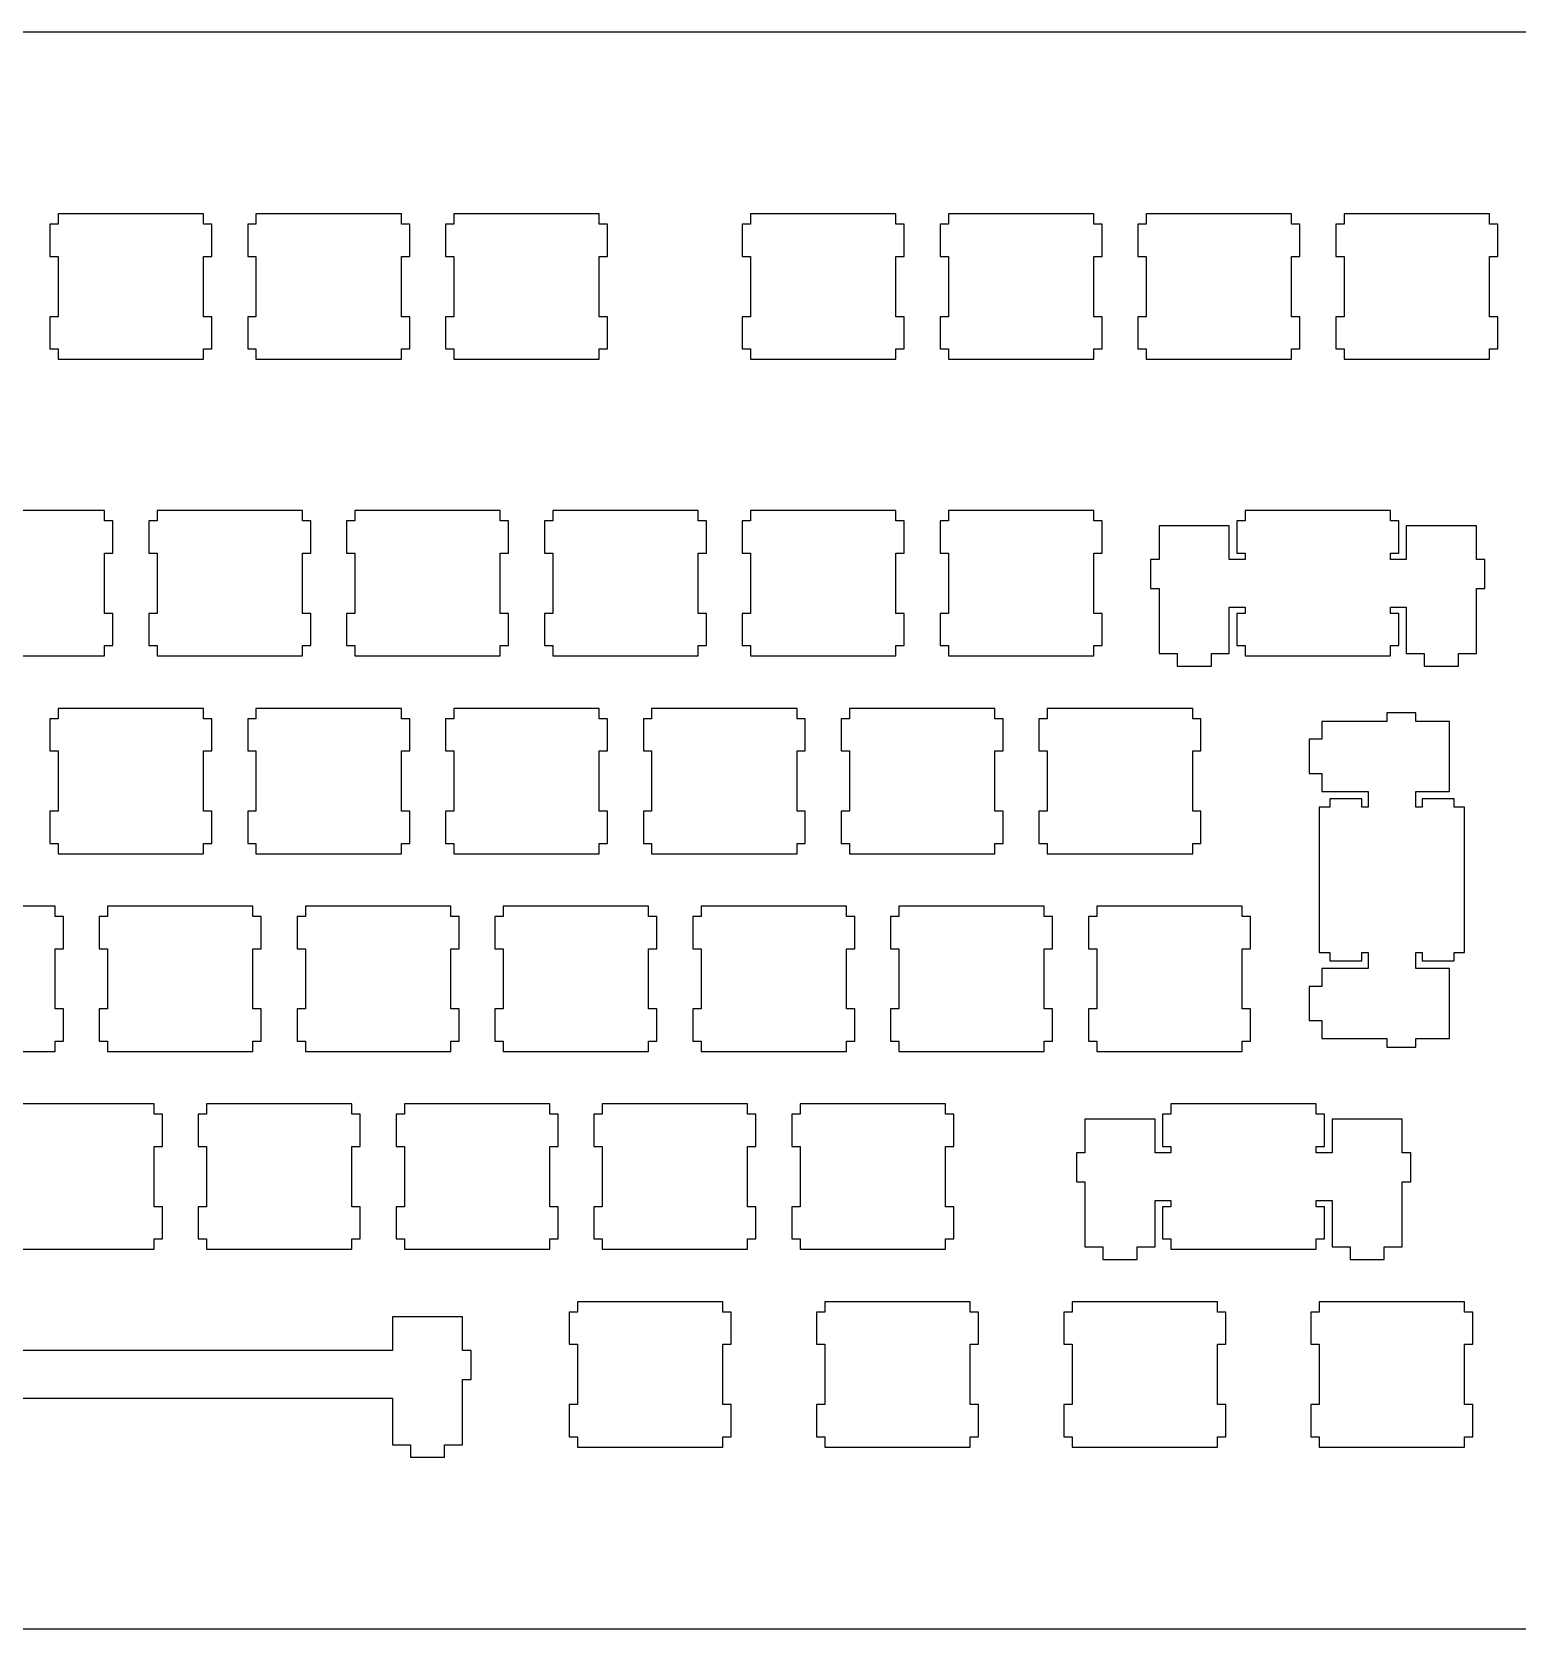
# Model space of a CAD drawing. Extents: x 0 to 459, y 0 to 154.
# Drawn here: x 158 to 301, y 0.1 to 153.9 of the extents above; entities that cross this region are included whole.
import ezdxf

# ---------------------------------------------------------------- set-up
doc = ezdxf.new("R2010")
doc.units = 0
doc.layers.get('0').update_dxf_attribs({"linetype": 'CONTINUOUS'})

msp = doc.modelspace()

# ---------------------------------------------------------------- linework, layer by layer
at = {"color": 0}
for p, q in [((0.09371, 153.906), (458.72, 153.906)), ((160.493, 135.381), (159.694, 135.381)), ((159.694, 135.381), (159.694, 132.281)), ((160.493, 136.382), (160.493, 135.381)), ((174.494, 136.382), (160.493, 136.382)), ((174.494, 135.381), (174.494, 136.382)), ((175.294, 135.381), (174.494, 135.381)), ((175.294, 132.281), (175.294, 135.381)), ((179.543, 135.381), (178.744, 135.381)), ((178.744, 135.381), (178.744, 132.281)), ((179.543, 136.382), (179.543, 135.381)), ((193.544, 136.382), (179.543, 136.382)), ((193.544, 135.381), (193.544, 136.382)), ((194.344, 135.381), (193.544, 135.381)), ((194.344, 132.281), (194.344, 135.381)), ((198.593, 135.381), (197.794, 135.381)), ((197.794, 135.381), (197.794, 132.281)), ((198.593, 136.382), (198.593, 135.381)), ((212.594, 136.382), (198.593, 136.382)), ((212.594, 135.381), (212.594, 136.382)), ((213.394, 135.381), (212.594, 135.381)), ((213.394, 132.281), (213.394, 135.381)), ((227.168, 135.381), (226.369, 135.381)), ((226.369, 135.381), (226.369, 132.281)), ((227.168, 136.382), (227.168, 135.381)), ((241.169, 136.382), (227.168, 136.382)), ((241.169, 135.381), (241.169, 136.382)), ((241.969, 135.381), (241.169, 135.381)), ((241.969, 132.281), (241.969, 135.381)), ((246.218, 135.381), (245.419, 135.381)), ((245.419, 135.381), (245.419, 132.281)), ((246.218, 136.382), (246.218, 135.381)), ((260.219, 136.382), (246.218, 136.382)), ((260.219, 135.381), (260.219, 136.382)), ((261.019, 135.381), (260.219, 135.381)), ((261.019, 132.281), (261.019, 135.381)), ((265.268, 135.381), (264.469, 135.381)), ((264.469, 135.381), (264.469, 132.281)), ((265.268, 136.382), (265.268, 135.381)), ((279.269, 136.382), (265.268, 136.382)), ((279.269, 135.381), (279.269, 136.382)), ((280.069, 135.381), (279.269, 135.381)), ((280.069, 132.281), (280.069, 135.381)), ((284.318, 135.381), (283.519, 135.381)), ((283.519, 135.381), (283.519, 132.281)), ((284.318, 136.382), (284.318, 135.381)), ((298.319, 136.382), (284.318, 136.382)), ((298.319, 135.381), (298.319, 136.382)), ((299.119, 135.381), (298.319, 135.381)), ((299.119, 132.281), (299.119, 135.381)), ((159.694, 132.281), (160.493, 132.281)), ((160.493, 132.281), (160.493, 126.482)), ((174.494, 126.482), (174.494, 132.281)), ((174.494, 132.281), (175.294, 132.281)), ((178.744, 132.281), (179.543, 132.281)), ((179.543, 132.281), (179.543, 126.482)), ((193.544, 126.482), (193.544, 132.281)), ((193.544, 132.281), (194.344, 132.281)), ((197.794, 132.281), (198.593, 132.281)), ((198.593, 132.281), (198.593, 126.482)), ((212.594, 126.482), (212.594, 132.281)), ((212.594, 132.281), (213.394, 132.281)), ((226.369, 132.281), (227.168, 132.281)), ((227.168, 132.281), (227.168, 126.482)), ((241.169, 126.482), (241.169, 132.281)), ((241.169, 132.281), (241.969, 132.281)), ((245.419, 132.281), (246.218, 132.281)), ((246.218, 132.281), (246.218, 126.482)), ((260.219, 126.482), (260.219, 132.281)), ((260.219, 132.281), (261.019, 132.281)), ((264.469, 132.281), (265.268, 132.281)), ((265.268, 132.281), (265.268, 126.482)), ((279.269, 126.482), (279.269, 132.281)), ((279.269, 132.281), (280.069, 132.281)), ((283.519, 132.281), (284.318, 132.281)), ((284.318, 132.281), (284.318, 126.482)), ((298.319, 126.482), (298.319, 132.281)), ((298.319, 132.281), (299.119, 132.281)), ((160.493, 126.482), (159.694, 126.482)), ((159.694, 126.482), (159.694, 123.381)), ((175.294, 126.482), (174.494, 126.482)), ((175.294, 123.381), (175.294, 126.482)), ((179.543, 126.482), (178.744, 126.482)), ((178.744, 126.482), (178.744, 123.381)), ((194.344, 126.482), (193.544, 126.482)), ((194.344, 123.381), (194.344, 126.482)), ((198.593, 126.482), (197.794, 126.482)), ((197.794, 126.482), (197.794, 123.381)), ((213.394, 126.482), (212.594, 126.482)), ((213.394, 123.381), (213.394, 126.482)), ((227.168, 126.482), (226.369, 126.482)), ((226.369, 126.482), (226.369, 123.381)), ((241.969, 126.482), (241.169, 126.482)), ((241.969, 123.381), (241.969, 126.482)), ((246.218, 126.482), (245.419, 126.482)), ((245.419, 126.482), (245.419, 123.381)), ((261.019, 126.482), (260.219, 126.482)), ((261.019, 123.381), (261.019, 126.482)), ((265.268, 126.482), (264.469, 126.482)), ((264.469, 126.482), (264.469, 123.381)), ((280.069, 126.482), (279.269, 126.482)), ((280.069, 123.381), (280.069, 126.482)), ((284.318, 126.482), (283.519, 126.482)), ((283.519, 126.482), (283.519, 123.381)), ((299.119, 126.482), (298.319, 126.482)), ((299.119, 123.381), (299.119, 126.482)), ((159.694, 123.381), (160.493, 123.381)), ((160.493, 123.381), (160.493, 122.381)), ((174.494, 122.381), (174.494, 123.381)), ((174.494, 123.381), (175.294, 123.381)), ((178.744, 123.381), (179.543, 123.381)), ((179.543, 123.381), (179.543, 122.381)), ((193.544, 122.381), (193.544, 123.381)), ((193.544, 123.381), (194.344, 123.381)), ((197.794, 123.381), (198.593, 123.381)), ((198.593, 123.381), (198.593, 122.381)), ((212.594, 122.381), (212.594, 123.381)), ((212.594, 123.381), (213.394, 123.381)), ((226.369, 123.381), (227.168, 123.381)), ((227.168, 123.381), (227.168, 122.381)), ((241.169, 122.381), (241.169, 123.381)), ((241.169, 123.381), (241.969, 123.381)), ((245.419, 123.381), (246.218, 123.381)), ((246.218, 123.381), (246.218, 122.381)), ((260.219, 122.381), (260.219, 123.381)), ((260.219, 123.381), (261.019, 123.381)), ((264.469, 123.381), (265.268, 123.381)), ((265.268, 123.381), (265.268, 122.381)), ((279.269, 122.381), (279.269, 123.381)), ((279.269, 123.381), (280.069, 123.381)), ((283.519, 123.381), (284.318, 123.381)), ((284.318, 123.381), (284.318, 122.381)), ((298.319, 122.381), (298.319, 123.381)), ((298.319, 123.381), (299.119, 123.381)), ((160.493, 122.381), (174.494, 122.381)), ((179.543, 122.381), (193.544, 122.381)), ((198.593, 122.381), (212.594, 122.381)), ((227.168, 122.381), (241.169, 122.381)), ((246.218, 122.381), (260.219, 122.381)), ((265.268, 122.381), (279.269, 122.381)), ((284.318, 122.381), (298.319, 122.381)), ((164.969, 107.807), (150.968, 107.807)), ((164.969, 106.806), (164.969, 107.807)), ((170.018, 107.807), (170.018, 106.806)), ((184.019, 107.807), (170.018, 107.807)), ((184.019, 106.806), (184.019, 107.807)), ((189.068, 107.807), (189.068, 106.806)), ((203.069, 107.807), (189.068, 107.807)), ((203.069, 106.806), (203.069, 107.807)), ((208.118, 107.807), (208.118, 106.806)), ((222.119, 107.807), (208.118, 107.807)), ((222.119, 106.806), (222.119, 107.807)), ((227.168, 107.807), (227.168, 106.806)), ((241.169, 107.807), (227.168, 107.807)), ((241.169, 106.806), (241.169, 107.807)), ((246.218, 107.807), (246.218, 106.806)), ((260.219, 107.807), (246.218, 107.807)), ((260.219, 106.806), (260.219, 107.807)), ((274.793, 107.807), (274.793, 106.806)), ((288.794, 107.807), (274.793, 107.807)), ((288.794, 106.806), (288.794, 107.807)), ((165.769, 106.806), (164.969, 106.806)), ((165.769, 103.706), (165.769, 106.806)), ((170.018, 106.806), (169.219, 106.806)), ((169.219, 106.806), (169.219, 103.706)), ((184.819, 106.806), (184.019, 106.806)), ((184.819, 103.706), (184.819, 106.806)), ((189.068, 106.806), (188.269, 106.806)), ((188.269, 106.806), (188.269, 103.706)), ((203.869, 106.806), (203.069, 106.806)), ((203.869, 103.706), (203.869, 106.806)), ((208.118, 106.806), (207.319, 106.806)), ((207.319, 106.806), (207.319, 103.706)), ((222.919, 106.806), (222.119, 106.806)), ((222.919, 103.706), (222.919, 106.806)), ((227.168, 106.806), (226.369, 106.806)), ((226.369, 106.806), (226.369, 103.706)), ((241.969, 106.806), (241.169, 106.806)), ((241.969, 103.706), (241.969, 106.806)), ((246.218, 106.806), (245.419, 106.806)), ((245.419, 106.806), (245.419, 103.706)), ((261.019, 106.806), (260.219, 106.806)), ((261.019, 103.706), (261.019, 106.806)), ((273.269, 106.336), (266.518, 106.336)), ((266.518, 106.336), (266.518, 103.106)), ((273.269, 103.106), (273.269, 106.336)), ((274.793, 106.806), (273.994, 106.806)), ((273.994, 106.806), (273.994, 103.706)), ((289.594, 106.806), (288.794, 106.806)), ((289.594, 103.706), (289.594, 106.806)), ((297.069, 106.336), (290.318, 106.336)), ((290.318, 106.336), (290.318, 103.106)), ((297.069, 103.106), (297.069, 106.336)), ((164.969, 97.9054), (164.969, 103.706)), ((164.969, 103.706), (165.769, 103.706)), ((169.219, 103.706), (170.018, 103.706)), ((170.018, 103.706), (170.018, 97.9054)), ((184.019, 97.9054), (184.019, 103.706)), ((184.019, 103.706), (184.819, 103.706)), ((188.269, 103.706), (189.068, 103.706)), ((189.068, 103.706), (189.068, 97.9054)), ((203.069, 97.9054), (203.069, 103.706)), ((203.069, 103.706), (203.869, 103.706)), ((207.319, 103.706), (208.118, 103.706)), ((208.118, 103.706), (208.118, 97.9054)), ((222.119, 97.9054), (222.119, 103.706)), ((222.119, 103.706), (222.919, 103.706)), ((226.369, 103.706), (227.168, 103.706)), ((227.168, 103.706), (227.168, 97.9054)), ((241.169, 97.9054), (241.169, 103.706)), ((241.169, 103.706), (241.969, 103.706)), ((245.419, 103.706), (246.218, 103.706)), ((246.218, 103.706), (246.218, 97.9054)), ((260.219, 97.9054), (260.219, 103.706)), ((260.219, 103.706), (261.019, 103.706)), ((266.518, 103.106), (265.694, 103.106)), ((265.694, 103.106), (265.694, 100.306)), ((274.793, 103.106), (273.269, 103.106)), ((273.994, 103.706), (274.793, 103.706)), ((274.793, 103.706), (274.793, 103.106)), ((288.794, 103.106), (288.794, 103.706)), ((288.794, 103.706), (289.594, 103.706)), ((290.318, 103.106), (288.794, 103.106)), ((297.893, 103.106), (297.069, 103.106)), ((297.893, 100.306), (297.893, 103.106)), ((265.694, 100.306), (266.518, 100.306)), ((266.518, 100.306), (266.518, 94.0361)), ((297.069, 94.0361), (297.069, 100.306)), ((297.069, 100.306), (297.893, 100.306)), ((273.269, 94.0361), (273.269, 98.5061)), ((273.269, 98.5061), (274.793, 98.5061)), ((274.793, 98.5061), (274.793, 97.9054)), ((288.794, 97.9054), (288.794, 98.5061)), ((288.794, 98.5061), (290.318, 98.5061)), ((290.318, 98.5061), (290.318, 94.0361)), ((165.769, 97.9054), (164.969, 97.9054)), ((165.769, 94.8076), (165.769, 97.9054)), ((170.018, 97.9054), (169.219, 97.9054)), ((169.219, 97.9054), (169.219, 94.8076)), ((184.819, 97.9054), (184.019, 97.9054)), ((184.819, 94.8076), (184.819, 97.9054)), ((189.068, 97.9054), (188.269, 97.9054)), ((188.269, 97.9054), (188.269, 94.8076)), ((203.869, 97.9054), (203.069, 97.9054)), ((203.869, 94.8076), (203.869, 97.9054)), ((208.118, 97.9054), (207.319, 97.9054)), ((207.319, 97.9054), (207.319, 94.8076)), ((222.919, 97.9054), (222.119, 97.9054)), ((222.919, 94.8076), (222.919, 97.9054)), ((227.168, 97.9054), (226.369, 97.9054)), ((226.369, 97.9054), (226.369, 94.8076)), ((241.969, 97.9054), (241.169, 97.9054)), ((241.969, 94.8076), (241.969, 97.9054)), ((246.218, 97.9054), (245.419, 97.9054)), ((245.419, 97.9054), (245.419, 94.8076)), ((261.019, 97.9054), (260.219, 97.9054)), ((261.019, 94.8076), (261.019, 97.9054)), ((274.793, 97.9054), (273.994, 97.9054)), ((273.994, 97.9054), (273.994, 94.8076)), ((289.594, 97.9054), (288.794, 97.9054)), ((289.594, 94.8076), (289.594, 97.9054)), ((164.969, 93.8071), (164.969, 94.8076)), ((164.969, 94.8076), (165.769, 94.8076)), ((169.219, 94.8076), (170.018, 94.8076)), ((170.018, 94.8076), (170.018, 93.8071)), ((184.019, 93.8071), (184.019, 94.8076)), ((184.019, 94.8076), (184.819, 94.8076)), ((188.269, 94.8076), (189.068, 94.8076)), ((189.068, 94.8076), (189.068, 93.8071)), ((203.069, 93.8071), (203.069, 94.8076)), ((203.069, 94.8076), (203.869, 94.8076)), ((207.319, 94.8076), (208.118, 94.8076)), ((208.118, 94.8076), (208.118, 93.8071)), ((222.119, 93.8071), (222.119, 94.8076)), ((222.119, 94.8076), (222.919, 94.8076)), ((226.369, 94.8076), (227.168, 94.8076)), ((227.168, 94.8076), (227.168, 93.8071)), ((241.169, 93.8071), (241.169, 94.8076)), ((241.169, 94.8076), (241.969, 94.8076)), ((245.419, 94.8076), (246.218, 94.8076)), ((246.218, 94.8076), (246.218, 93.8071)), ((260.219, 93.8071), (260.219, 94.8076)), ((260.219, 94.8076), (261.019, 94.8076)), ((266.518, 94.0361), (268.243, 94.0361)), ((268.243, 94.0361), (268.243, 92.8356)), ((271.544, 92.8356), (271.544, 94.0361)), ((271.544, 94.0361), (273.269, 94.0361)), ((273.994, 94.8076), (274.793, 94.8076)), ((274.793, 94.8076), (274.793, 93.8071)), ((288.794, 93.8071), (288.794, 94.8076)), ((288.794, 94.8076), (289.594, 94.8076)), ((290.318, 94.0361), (292.044, 94.0361)), ((292.044, 94.0361), (292.044, 92.8356)), ((295.344, 92.8356), (295.344, 94.0361)), ((295.344, 94.0361), (297.069, 94.0361)), ((150.968, 93.8071), (164.969, 93.8071)), ((170.018, 93.8071), (184.019, 93.8071)), ((189.068, 93.8071), (203.069, 93.8071)), ((208.118, 93.8071), (222.119, 93.8071)), ((227.168, 93.8071), (241.169, 93.8071)), ((246.218, 93.8071), (260.219, 93.8071)), ((268.243, 92.8356), (271.544, 92.8356)), ((274.793, 93.8071), (288.794, 93.8071)), ((292.044, 92.8356), (295.344, 92.8356)), ((160.493, 87.7563), (159.694, 87.7563)), ((159.694, 87.7563), (159.694, 84.6557)), ((160.493, 88.7568), (160.493, 87.7563)), ((174.494, 88.7568), (160.493, 88.7568)), ((174.494, 87.7563), (174.494, 88.7568)), ((175.294, 87.7563), (174.494, 87.7563)), ((175.294, 84.6557), (175.294, 87.7563)), ((179.543, 87.7563), (178.744, 87.7563)), ((178.744, 87.7563), (178.744, 84.6557)), ((179.543, 88.7568), (179.543, 87.7563)), ((193.544, 88.7568), (179.543, 88.7568)), ((193.544, 87.7563), (193.544, 88.7568)), ((194.344, 87.7563), (193.544, 87.7563)), ((194.344, 84.6557), (194.344, 87.7563)), ((198.593, 87.7563), (197.794, 87.7563)), ((197.794, 87.7563), (197.794, 84.6557)), ((198.593, 88.7568), (198.593, 87.7563)), ((212.594, 88.7568), (198.593, 88.7568)), ((212.594, 87.7563), (212.594, 88.7568)), ((213.394, 87.7563), (212.594, 87.7563)), ((213.394, 84.6557), (213.394, 87.7563)), ((217.643, 87.7563), (216.844, 87.7563)), ((216.844, 87.7563), (216.844, 84.6557)), ((217.643, 88.7568), (217.643, 87.7563)), ((231.644, 88.7568), (217.643, 88.7568)), ((231.644, 87.7563), (231.644, 88.7568)), ((232.444, 87.7563), (231.644, 87.7563)), ((232.444, 84.6557), (232.444, 87.7563)), ((236.693, 87.7563), (235.894, 87.7563)), ((235.894, 87.7563), (235.894, 84.6557)), ((236.693, 88.7568), (236.693, 87.7563)), ((250.694, 88.7568), (236.693, 88.7568)), ((250.694, 87.7563), (250.694, 88.7568)), ((251.494, 87.7563), (250.694, 87.7563)), ((251.494, 84.6557), (251.494, 87.7563)), ((255.743, 87.7563), (254.944, 87.7563)), ((254.944, 87.7563), (254.944, 84.6557)), ((255.743, 88.7568), (255.743, 87.7563)), ((269.744, 88.7568), (255.743, 88.7568)), ((269.744, 87.7563), (269.744, 88.7568)), ((270.544, 87.7563), (269.744, 87.7563)), ((270.544, 84.6557), (270.544, 87.7563)), ((288.437, 88.331), (288.437, 87.5069)), ((291.237, 88.331), (288.437, 88.331)), ((291.237, 87.5069), (291.237, 88.331)), ((288.437, 87.5069), (282.167, 87.5069)), ((282.167, 87.5069), (282.167, 85.7814)), ((294.466, 87.5069), (291.237, 87.5069)), ((294.466, 80.7558), (294.466, 87.5069)), ((159.694, 84.6557), (160.493, 84.6557)), ((160.493, 84.6557), (160.493, 78.8554)), ((174.494, 78.8554), (174.494, 84.6557)), ((174.494, 84.6557), (175.294, 84.6557)), ((178.744, 84.6557), (179.543, 84.6557)), ((179.543, 84.6557), (179.543, 78.8554)), ((193.544, 78.8554), (193.544, 84.6557)), ((193.544, 84.6557), (194.344, 84.6557)), ((197.794, 84.6557), (198.593, 84.6557)), ((198.593, 84.6557), (198.593, 78.8554)), ((212.594, 78.8554), (212.594, 84.6557)), ((212.594, 84.6557), (213.394, 84.6557)), ((216.844, 84.6557), (217.643, 84.6557)), ((217.643, 84.6557), (217.643, 78.8554)), ((231.644, 78.8554), (231.644, 84.6557)), ((231.644, 84.6557), (232.444, 84.6557)), ((235.894, 84.6557), (236.693, 84.6557)), ((236.693, 84.6557), (236.693, 78.8554)), ((250.694, 78.8554), (250.694, 84.6557)), ((250.694, 84.6557), (251.494, 84.6557)), ((254.944, 84.6557), (255.743, 84.6557)), ((255.743, 84.6557), (255.743, 78.8554)), ((269.744, 78.8554), (269.744, 84.6557)), ((269.744, 84.6557), (270.544, 84.6557)), ((282.167, 85.7814), (280.967, 85.7814)), ((280.967, 85.7814), (280.967, 82.4812)), ((280.967, 82.4812), (282.167, 82.4812)), ((282.167, 82.4812), (282.167, 80.7558)), ((282.167, 80.7558), (286.636, 80.7558)), ((286.037, 80.0308), (282.937, 80.0308)), ((282.937, 80.0308), (282.937, 79.2318)), ((286.037, 79.2318), (286.037, 80.0308)), ((286.636, 80.7558), (286.636, 79.2318)), ((291.237, 79.2318), (291.237, 80.7558)), ((291.237, 80.7558), (294.466, 80.7558)), ((294.937, 80.0308), (291.837, 80.0308)), ((291.837, 80.0308), (291.837, 79.2318)), ((294.937, 79.2318), (294.937, 80.0308)), ((160.493, 78.8554), (159.694, 78.8554)), ((159.694, 78.8554), (159.694, 75.7562)), ((175.294, 78.8554), (174.494, 78.8554)), ((175.294, 75.7562), (175.294, 78.8554)), ((179.543, 78.8554), (178.744, 78.8554)), ((178.744, 78.8554), (178.744, 75.7562)), ((194.344, 78.8554), (193.544, 78.8554)), ((194.344, 75.7562), (194.344, 78.8554)), ((198.593, 78.8554), (197.794, 78.8554)), ((197.794, 78.8554), (197.794, 75.7562)), ((213.394, 78.8554), (212.594, 78.8554)), ((213.394, 75.7562), (213.394, 78.8554)), ((217.643, 78.8554), (216.844, 78.8554)), ((216.844, 78.8554), (216.844, 75.7562)), ((232.444, 78.8554), (231.644, 78.8554)), ((232.444, 75.7562), (232.444, 78.8554)), ((236.693, 78.8554), (235.894, 78.8554)), ((235.894, 78.8554), (235.894, 75.7562)), ((251.494, 78.8554), (250.694, 78.8554)), ((251.494, 75.7562), (251.494, 78.8554)), ((255.743, 78.8554), (254.944, 78.8554)), ((254.944, 78.8554), (254.944, 75.7562)), ((270.544, 78.8554), (269.744, 78.8554)), ((270.544, 75.7562), (270.544, 78.8554)), ((282.937, 79.2318), (281.937, 79.2318)), ((281.937, 79.2318), (281.937, 65.2307)), ((286.636, 79.2318), (286.037, 79.2318)), ((291.837, 79.2318), (291.237, 79.2318)), ((295.936, 79.2318), (294.937, 79.2318)), ((295.936, 65.2307), (295.936, 79.2318)), ((159.694, 75.7562), (160.493, 75.7562)), ((160.493, 75.7562), (160.493, 74.7557)), ((174.494, 74.7557), (174.494, 75.7562)), ((174.494, 75.7562), (175.294, 75.7562)), ((178.744, 75.7562), (179.543, 75.7562)), ((179.543, 75.7562), (179.543, 74.7557)), ((193.544, 74.7557), (193.544, 75.7562)), ((193.544, 75.7562), (194.344, 75.7562)), ((197.794, 75.7562), (198.593, 75.7562)), ((198.593, 75.7562), (198.593, 74.7557)), ((212.594, 74.7557), (212.594, 75.7562)), ((212.594, 75.7562), (213.394, 75.7562)), ((216.844, 75.7562), (217.643, 75.7562)), ((217.643, 75.7562), (217.643, 74.7557)), ((231.644, 74.7557), (231.644, 75.7562)), ((231.644, 75.7562), (232.444, 75.7562)), ((235.894, 75.7562), (236.693, 75.7562)), ((236.693, 75.7562), (236.693, 74.7557)), ((250.694, 74.7557), (250.694, 75.7562)), ((250.694, 75.7562), (251.494, 75.7562)), ((254.944, 75.7562), (255.743, 75.7562)), ((255.743, 75.7562), (255.743, 74.7557)), ((269.744, 74.7557), (269.744, 75.7562)), ((269.744, 75.7562), (270.544, 75.7562)), ((160.493, 74.7557), (174.494, 74.7557)), ((179.543, 74.7557), (193.544, 74.7557)), ((198.593, 74.7557), (212.594, 74.7557)), ((217.643, 74.7557), (231.644, 74.7557)), ((236.693, 74.7557), (250.694, 74.7557)), ((255.743, 74.7557), (269.744, 74.7557)), ((160.205, 69.7068), (146.206, 69.7068)), ((160.205, 68.7063), (160.205, 69.7068)), ((165.256, 69.7068), (165.256, 68.7063)), ((179.255, 69.7068), (165.256, 69.7068)), ((179.255, 68.7063), (179.255, 69.7068)), ((184.306, 69.7068), (184.306, 68.7063)), ((198.305, 69.7068), (184.306, 69.7068)), ((198.305, 68.7063), (198.305, 69.7068)), ((203.356, 69.7068), (203.356, 68.7063)), ((217.355, 69.7068), (203.356, 69.7068)), ((217.355, 68.7063), (217.355, 69.7068)), ((222.406, 69.7068), (222.406, 68.7063)), ((236.405, 69.7068), (222.406, 69.7068)), ((236.405, 68.7063), (236.405, 69.7068)), ((241.456, 69.7068), (241.456, 68.7063)), ((255.455, 69.7068), (241.456, 69.7068)), ((255.455, 68.7063), (255.455, 69.7068)), ((260.506, 69.7068), (260.506, 68.7063)), ((274.505, 69.7068), (260.506, 69.7068)), ((274.505, 68.7063), (274.505, 69.7068)), ((161.006, 68.7063), (160.205, 68.7063)), ((161.006, 65.6057), (161.006, 68.7063)), ((165.256, 68.7063), (164.455, 68.7063)), ((164.455, 68.7063), (164.455, 65.6057)), ((180.056, 68.7063), (179.255, 68.7063)), ((180.056, 65.6057), (180.056, 68.7063)), ((184.306, 68.7063), (183.505, 68.7063)), ((183.505, 68.7063), (183.505, 65.6057)), ((199.106, 68.7063), (198.305, 68.7063)), ((199.106, 65.6057), (199.106, 68.7063)), ((203.356, 68.7063), (202.555, 68.7063)), ((202.555, 68.7063), (202.555, 65.6057)), ((218.156, 68.7063), (217.355, 68.7063)), ((218.156, 65.6057), (218.156, 68.7063)), ((222.406, 68.7063), (221.605, 68.7063)), ((221.605, 68.7063), (221.605, 65.6057)), ((237.206, 68.7063), (236.405, 68.7063)), ((237.206, 65.6057), (237.206, 68.7063)), ((241.456, 68.7063), (240.655, 68.7063)), ((240.655, 68.7063), (240.655, 65.6057)), ((256.255, 68.7063), (255.455, 68.7063)), ((256.255, 65.6057), (256.255, 68.7063)), ((260.506, 68.7063), (259.705, 68.7063)), ((259.705, 68.7063), (259.705, 65.6057)), ((275.306, 68.7063), (274.505, 68.7063)), ((275.306, 65.6057), (275.306, 68.7063)), ((160.205, 59.8054), (160.205, 65.6057)), ((160.205, 65.6057), (161.006, 65.6057)), ((164.455, 65.6057), (165.256, 65.6057)), ((165.256, 65.6057), (165.256, 59.8054)), ((179.255, 59.8054), (179.255, 65.6057)), ((179.255, 65.6057), (180.056, 65.6057)), ((183.505, 65.6057), (184.306, 65.6057)), ((184.306, 65.6057), (184.306, 59.8054)), ((198.305, 59.8054), (198.305, 65.6057)), ((198.305, 65.6057), (199.106, 65.6057)), ((202.555, 65.6057), (203.356, 65.6057)), ((203.356, 65.6057), (203.356, 59.8054)), ((217.355, 59.8054), (217.355, 65.6057)), ((217.355, 65.6057), (218.156, 65.6057)), ((221.605, 65.6057), (222.406, 65.6057)), ((222.406, 65.6057), (222.406, 59.8054)), ((236.405, 59.8054), (236.405, 65.6057)), ((236.405, 65.6057), (237.206, 65.6057)), ((240.655, 65.6057), (241.456, 65.6057)), ((241.456, 65.6057), (241.456, 59.8054)), ((255.455, 59.8054), (255.455, 65.6057)), ((255.455, 65.6057), (256.255, 65.6057)), ((259.705, 65.6057), (260.506, 65.6057)), ((260.506, 65.6057), (260.506, 59.8054)), ((274.505, 59.8054), (274.505, 65.6057)), ((274.505, 65.6057), (275.306, 65.6057)), ((281.937, 65.2307), (282.937, 65.2307)), ((282.937, 65.2307), (282.937, 64.4317)), ((286.037, 64.4317), (286.037, 65.2307)), ((286.037, 65.2307), (286.636, 65.2307)), ((286.636, 65.2307), (286.636, 63.7067)), ((291.237, 63.7067), (291.237, 65.2307)), ((291.237, 65.2307), (291.837, 65.2307)), ((291.837, 65.2307), (291.837, 64.4317)), ((294.937, 64.4317), (294.937, 65.2307)), ((294.937, 65.2307), (295.936, 65.2307)), ((286.636, 63.7067), (282.167, 63.7067)), ((282.167, 63.7067), (282.167, 61.9813)), ((282.937, 64.4317), (286.037, 64.4317)), ((294.466, 63.7067), (291.237, 63.7067)), ((291.837, 64.4317), (294.937, 64.4317)), ((294.466, 56.9556), (294.466, 63.7067)), ((282.167, 61.9813), (280.967, 61.9813)), ((280.967, 61.9813), (280.967, 58.6811)), ((161.006, 59.8054), (160.205, 59.8054)), ((161.006, 56.7062), (161.006, 59.8054)), ((165.256, 59.8054), (164.455, 59.8054)), ((164.455, 59.8054), (164.455, 56.7062)), ((180.056, 59.8054), (179.255, 59.8054)), ((180.056, 56.7062), (180.056, 59.8054)), ((184.306, 59.8054), (183.505, 59.8054)), ((183.505, 59.8054), (183.505, 56.7062)), ((199.106, 59.8054), (198.305, 59.8054)), ((199.106, 56.7062), (199.106, 59.8054)), ((203.356, 59.8054), (202.555, 59.8054)), ((202.555, 59.8054), (202.555, 56.7062)), ((218.156, 59.8054), (217.355, 59.8054)), ((218.156, 56.7062), (218.156, 59.8054)), ((222.406, 59.8054), (221.605, 59.8054)), ((221.605, 59.8054), (221.605, 56.7062)), ((237.206, 59.8054), (236.405, 59.8054)), ((237.206, 56.7062), (237.206, 59.8054)), ((241.456, 59.8054), (240.655, 59.8054)), ((240.655, 59.8054), (240.655, 56.7062)), ((256.255, 59.8054), (255.455, 59.8054)), ((256.255, 56.7062), (256.255, 59.8054)), ((260.506, 59.8054), (259.705, 59.8054)), ((259.705, 59.8054), (259.705, 56.7062)), ((275.306, 59.8054), (274.505, 59.8054)), ((275.306, 56.7062), (275.306, 59.8054)), ((280.967, 58.6811), (282.167, 58.6811)), ((282.167, 58.6811), (282.167, 56.9556)), ((282.167, 56.9556), (288.437, 56.9556)), ((288.437, 56.9556), (288.437, 56.1315)), ((291.237, 56.1315), (291.237, 56.9556)), ((291.237, 56.9556), (294.466, 56.9556)), ((146.206, 55.7057), (160.205, 55.7057)), ((160.205, 55.7057), (160.205, 56.7062)), ((160.205, 56.7062), (161.006, 56.7062)), ((164.455, 56.7062), (165.256, 56.7062)), ((165.256, 56.7062), (165.256, 55.7057)), ((165.256, 55.7057), (179.255, 55.7057)), ((179.255, 55.7057), (179.255, 56.7062)), ((179.255, 56.7062), (180.056, 56.7062)), ((183.505, 56.7062), (184.306, 56.7062)), ((184.306, 56.7062), (184.306, 55.7057)), ((184.306, 55.7057), (198.305, 55.7057)), ((198.305, 55.7057), (198.305, 56.7062)), ((198.305, 56.7062), (199.106, 56.7062)), ((202.555, 56.7062), (203.356, 56.7062)), ((203.356, 56.7062), (203.356, 55.7057)), ((203.356, 55.7057), (217.355, 55.7057)), ((217.355, 55.7057), (217.355, 56.7062)), ((217.355, 56.7062), (218.156, 56.7062)), ((221.605, 56.7062), (222.406, 56.7062)), ((222.406, 56.7062), (222.406, 55.7057)), ((222.406, 55.7057), (236.405, 55.7057)), ((236.405, 55.7057), (236.405, 56.7062)), ((236.405, 56.7062), (237.206, 56.7062)), ((240.655, 56.7062), (241.456, 56.7062)), ((241.456, 56.7062), (241.456, 55.7057)), ((241.456, 55.7057), (255.455, 55.7057)), ((255.455, 55.7057), (255.455, 56.7062)), ((255.455, 56.7062), (256.255, 56.7062)), ((259.705, 56.7062), (260.506, 56.7062)), ((260.506, 56.7062), (260.506, 55.7057)), ((260.506, 55.7057), (274.505, 55.7057)), ((274.505, 55.7057), (274.505, 56.7062)), ((274.505, 56.7062), (275.306, 56.7062)), ((288.437, 56.1315), (291.237, 56.1315)), ((169.73, 50.6568), (155.731, 50.6568)), ((169.73, 49.6563), (169.73, 50.6568)), ((170.531, 49.6563), (169.73, 49.6563)), ((170.531, 46.5557), (170.531, 49.6563)), ((174.781, 49.6563), (173.98, 49.6563)), ((173.98, 49.6563), (173.98, 46.5557)), ((174.781, 50.6568), (174.781, 49.6563)), ((188.78, 50.6568), (174.781, 50.6568)), ((188.78, 49.6563), (188.78, 50.6568)), ((189.581, 49.6563), (188.78, 49.6563)), ((189.581, 46.5557), (189.581, 49.6563)), ((193.831, 49.6563), (193.03, 49.6563)), ((193.03, 49.6563), (193.03, 46.5557)), ((193.831, 50.6568), (193.831, 49.6563)), ((207.83, 50.6568), (193.831, 50.6568)), ((207.83, 49.6563), (207.83, 50.6568)), ((208.631, 49.6563), (207.83, 49.6563)), ((208.631, 46.5557), (208.631, 49.6563)), ((212.881, 49.6563), (212.08, 49.6563)), ((212.08, 49.6563), (212.08, 46.5557)), ((212.881, 50.6568), (212.881, 49.6563)), ((226.88, 50.6568), (212.881, 50.6568)), ((226.88, 49.6563), (226.88, 50.6568)), ((227.681, 49.6563), (226.88, 49.6563)), ((227.681, 46.5557), (227.681, 49.6563)), ((231.931, 49.6563), (231.13, 49.6563)), ((231.13, 49.6563), (231.13, 46.5557)), ((231.931, 50.6568), (231.931, 49.6563)), ((245.93, 50.6568), (231.931, 50.6568)), ((245.93, 49.6563), (245.93, 50.6568)), ((246.731, 49.6563), (245.93, 49.6563)), ((246.731, 46.5557), (246.731, 49.6563)), ((267.649, 49.6563), (266.85, 49.6563)), ((266.85, 49.6563), (266.85, 46.5557)), ((267.649, 50.6568), (267.649, 49.6563)), ((281.65, 50.6568), (267.649, 50.6568)), ((281.65, 49.6563), (281.65, 50.6568)), ((282.45, 49.6563), (281.65, 49.6563)), ((282.45, 46.5557), (282.45, 49.6563)), ((266.125, 49.1864), (259.374, 49.1864)), ((259.374, 49.1864), (259.374, 45.9564)), ((266.125, 45.9564), (266.125, 49.1864)), ((289.924, 49.1864), (283.174, 49.1864)), ((283.174, 49.1864), (283.174, 45.9564)), ((289.924, 45.9564), (289.924, 49.1864)), ((169.73, 40.7554), (169.73, 46.5557)), ((169.73, 46.5557), (170.531, 46.5557)), ((173.98, 46.5557), (174.781, 46.5557)), ((174.781, 46.5557), (174.781, 40.7554)), ((188.78, 40.7554), (188.78, 46.5557)), ((188.78, 46.5557), (189.581, 46.5557)), ((193.03, 46.5557), (193.831, 46.5557)), ((193.831, 46.5557), (193.831, 40.7554)), ((207.83, 40.7554), (207.83, 46.5557)), ((207.83, 46.5557), (208.631, 46.5557)), ((212.08, 46.5557), (212.881, 46.5557)), ((212.881, 46.5557), (212.881, 40.7554)), ((226.88, 40.7554), (226.88, 46.5557)), ((226.88, 46.5557), (227.681, 46.5557)), ((231.13, 46.5557), (231.931, 46.5557)), ((231.931, 46.5557), (231.931, 40.7554)), ((245.93, 40.7554), (245.93, 46.5557)), ((245.93, 46.5557), (246.731, 46.5557)), ((266.85, 46.5557), (267.649, 46.5557)), ((267.649, 46.5557), (267.649, 45.9564)), ((281.65, 45.9564), (281.65, 46.5557)), ((281.65, 46.5557), (282.45, 46.5557)), ((259.374, 45.9564), (258.55, 45.9564)), ((258.55, 45.9564), (258.55, 43.156)), ((267.649, 45.9564), (266.125, 45.9564)), ((283.174, 45.9564), (281.65, 45.9564)), ((290.75, 45.9564), (289.924, 45.9564)), ((290.75, 43.156), (290.75, 45.9564)), ((258.55, 43.156), (259.374, 43.156)), ((259.374, 43.156), (259.374, 36.8861)), ((289.924, 36.8861), (289.924, 43.156)), ((289.924, 43.156), (290.75, 43.156)), ((170.531, 40.7554), (169.73, 40.7554)), ((170.531, 37.6562), (170.531, 40.7554)), ((174.781, 40.7554), (173.98, 40.7554)), ((173.98, 40.7554), (173.98, 37.6562)), ((189.581, 40.7554), (188.78, 40.7554)), ((189.581, 37.6562), (189.581, 40.7554)), ((193.831, 40.7554), (193.03, 40.7554)), ((193.03, 40.7554), (193.03, 37.6562)), ((208.631, 40.7554), (207.83, 40.7554)), ((208.631, 37.6562), (208.631, 40.7554)), ((212.881, 40.7554), (212.08, 40.7554)), ((212.08, 40.7554), (212.08, 37.6562)), ((227.681, 40.7554), (226.88, 40.7554)), ((227.681, 37.6562), (227.681, 40.7554)), ((231.931, 40.7554), (231.13, 40.7554)), ((231.13, 40.7554), (231.13, 37.6562)), ((246.731, 40.7554), (245.93, 40.7554)), ((246.731, 37.6562), (246.731, 40.7554)), ((266.125, 36.8861), (266.125, 41.3561)), ((266.125, 41.3561), (267.649, 41.3561)), ((267.649, 40.7554), (266.85, 40.7554)), ((266.85, 40.7554), (266.85, 37.6562)), ((267.649, 41.3561), (267.649, 40.7554)), ((281.65, 40.7554), (281.65, 41.3561)), ((281.65, 41.3561), (283.174, 41.3561)), ((282.45, 40.7554), (281.65, 40.7554)), ((282.45, 37.6562), (282.45, 40.7554)), ((283.174, 41.3561), (283.174, 36.8861)), ((169.73, 36.6557), (169.73, 37.6562)), ((169.73, 37.6562), (170.531, 37.6562)), ((173.98, 37.6562), (174.781, 37.6562)), ((174.781, 37.6562), (174.781, 36.6557)), ((188.78, 36.6557), (188.78, 37.6562)), ((188.78, 37.6562), (189.581, 37.6562)), ((193.03, 37.6562), (193.831, 37.6562)), ((193.831, 37.6562), (193.831, 36.6557)), ((207.83, 36.6557), (207.83, 37.6562)), ((207.83, 37.6562), (208.631, 37.6562)), ((212.08, 37.6562), (212.881, 37.6562)), ((212.881, 37.6562), (212.881, 36.6557)), ((226.88, 36.6557), (226.88, 37.6562)), ((226.88, 37.6562), (227.681, 37.6562)), ((231.13, 37.6562), (231.931, 37.6562)), ((231.931, 37.6562), (231.931, 36.6557)), ((245.93, 36.6557), (245.93, 37.6562)), ((245.93, 37.6562), (246.731, 37.6562)), ((266.85, 37.6562), (267.649, 37.6562)), ((267.649, 37.6562), (267.649, 36.6557)), ((281.65, 36.6557), (281.65, 37.6562)), ((281.65, 37.6562), (282.45, 37.6562)), ((155.731, 36.6557), (169.73, 36.6557)), ((174.781, 36.6557), (188.78, 36.6557)), ((193.831, 36.6557), (207.83, 36.6557)), ((212.881, 36.6557), (226.88, 36.6557)), ((231.931, 36.6557), (245.93, 36.6557)), ((259.374, 36.8861), (261.1, 36.8861)), ((261.1, 36.8861), (261.1, 35.6856)), ((261.1, 35.6856), (264.4, 35.6856)), ((264.4, 35.6856), (264.4, 36.8861)), ((264.4, 36.8861), (266.125, 36.8861)), ((267.649, 36.6557), (281.65, 36.6557)), ((283.174, 36.8861), (284.9, 36.8861)), ((284.9, 36.8861), (284.9, 35.6856)), ((284.9, 35.6856), (288.2, 35.6856)), ((288.2, 35.6856), (288.2, 36.8861)), ((288.2, 36.8861), (289.924, 36.8861)), ((210.499, 31.6067), (210.499, 30.6062)), ((224.5, 31.6067), (210.499, 31.6067)), ((224.5, 30.6062), (224.5, 31.6067)), ((234.312, 31.6067), (234.312, 30.6062)), ((248.311, 31.6067), (234.312, 31.6067)), ((248.311, 30.6062), (248.311, 31.6067)), ((258.124, 31.6067), (258.124, 30.6062)), ((272.125, 31.6067), (258.124, 31.6067)), ((272.125, 30.6062), (272.125, 31.6067)), ((281.937, 31.6067), (281.937, 30.6062)), ((295.936, 31.6067), (281.937, 31.6067)), ((295.936, 30.6062), (295.936, 31.6067)), ((199.437, 30.1363), (192.687, 30.1363)), ((192.687, 30.1363), (192.687, 26.9062)), ((199.437, 26.9062), (199.437, 30.1363)), ((210.499, 30.6062), (209.7, 30.6062)), ((209.7, 30.6062), (209.7, 27.5057)), ((225.3, 30.6062), (224.5, 30.6062)), ((225.3, 27.5057), (225.3, 30.6062)), ((234.312, 30.6062), (233.511, 30.6062)), ((233.511, 30.6062), (233.511, 27.5057)), ((249.112, 30.6062), (248.311, 30.6062)), ((249.112, 27.5057), (249.112, 30.6062)), ((258.124, 30.6062), (257.325, 30.6062)), ((257.325, 30.6062), (257.325, 27.5057)), ((272.925, 30.6062), (272.125, 30.6062)), ((272.925, 27.5057), (272.925, 30.6062)), ((281.937, 30.6062), (281.136, 30.6062)), ((281.136, 30.6062), (281.136, 27.5057)), ((296.737, 30.6062), (295.936, 30.6062)), ((296.737, 27.5057), (296.737, 30.6062)), ((192.687, 26.9062), (153.061, 26.9062)), ((200.262, 26.9062), (199.437, 26.9062)), ((200.262, 24.106), (200.262, 26.9062)), ((209.7, 27.5057), (210.499, 27.5057)), ((210.499, 27.5057), (210.499, 21.7055)), ((224.5, 21.7055), (224.5, 27.5057)), ((224.5, 27.5057), (225.3, 27.5057)), ((233.511, 27.5057), (234.312, 27.5057)), ((234.312, 27.5057), (234.312, 21.7055)), ((248.311, 21.7055), (248.311, 27.5057)), ((248.311, 27.5057), (249.112, 27.5057)), ((257.325, 27.5057), (258.124, 27.5057)), ((258.124, 27.5057), (258.124, 21.7055)), ((272.125, 21.7055), (272.125, 27.5057)), ((272.125, 27.5057), (272.925, 27.5057)), ((281.136, 27.5057), (281.937, 27.5057)), ((281.937, 27.5057), (281.937, 21.7055)), ((295.936, 21.7055), (295.936, 27.5057)), ((295.936, 27.5057), (296.737, 27.5057)), ((199.437, 17.836), (199.437, 24.106)), ((199.437, 24.106), (200.262, 24.106)), ((153.061, 22.3063), (192.687, 22.3063)), ((192.687, 22.3063), (192.687, 17.836)), ((210.499, 21.7055), (209.7, 21.7055)), ((209.7, 21.7055), (209.7, 18.6063)), ((225.3, 21.7055), (224.5, 21.7055)), ((225.3, 18.6063), (225.3, 21.7055)), ((234.312, 21.7055), (233.511, 21.7055)), ((233.511, 21.7055), (233.511, 18.6063)), ((249.112, 21.7055), (248.311, 21.7055)), ((249.112, 18.6063), (249.112, 21.7055)), ((258.124, 21.7055), (257.325, 21.7055)), ((257.325, 21.7055), (257.325, 18.6063)), ((272.925, 21.7055), (272.125, 21.7055)), ((272.925, 18.6063), (272.925, 21.7055)), ((281.937, 21.7055), (281.136, 21.7055)), ((281.136, 21.7055), (281.136, 18.6063)), ((296.737, 21.7055), (295.936, 21.7055)), ((296.737, 18.6063), (296.737, 21.7055)), ((209.7, 18.6063), (210.499, 18.6063)), ((210.499, 18.6063), (210.499, 17.6058)), ((224.5, 17.6058), (224.5, 18.6063)), ((224.5, 18.6063), (225.3, 18.6063)), ((233.511, 18.6063), (234.312, 18.6063)), ((234.312, 18.6063), (234.312, 17.6058)), ((248.311, 17.6058), (248.311, 18.6063)), ((248.311, 18.6063), (249.112, 18.6063)), ((257.325, 18.6063), (258.124, 18.6063)), ((258.124, 18.6063), (258.124, 17.6058)), ((272.125, 17.6058), (272.125, 18.6063)), ((272.125, 18.6063), (272.925, 18.6063)), ((281.136, 18.6063), (281.937, 18.6063)), ((281.937, 18.6063), (281.937, 17.6058)), ((295.936, 17.6058), (295.936, 18.6063)), ((295.936, 18.6063), (296.737, 18.6063)), ((192.687, 17.836), (194.412, 17.836)), ((194.412, 17.836), (194.412, 16.6357)), ((197.711, 16.6357), (197.711, 17.836)), ((197.711, 17.836), (199.437, 17.836)), ((210.499, 17.6058), (224.5, 17.6058)), ((234.312, 17.6058), (248.311, 17.6058)), ((258.124, 17.6058), (272.125, 17.6058)), ((281.937, 17.6058), (295.936, 17.6058)), ((194.412, 16.6357), (197.711, 16.6357)), ((458.72, 0.07993), (0.09371, 0.07993))]:
    msp.add_line(p, q, dxfattribs=at)

doc.saveas('drawing.dxf')
